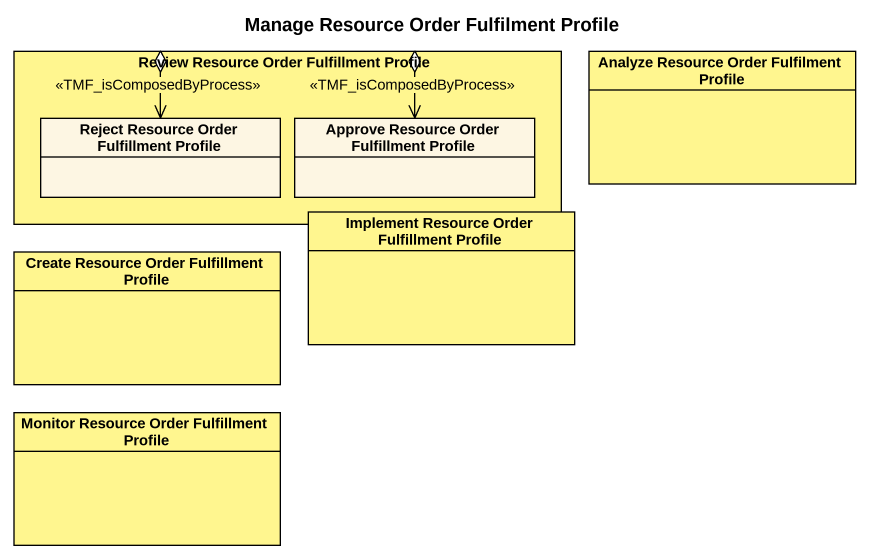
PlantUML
@startuml
title Manage Resource Order Fulfilment Profile
hide circle
hide empty members
rectangle "Review Resource Order Fulfillment Profile" as Review_Resource_Order #FFF68F {
  class "Reject Resource Order Fulfillment Profile" as Reject_Resource_Order
  class "Approve Resource Order Fulfillment Profile" as Approve_Resource_Order
}
class "Analyze Resource Order Fulfilment Profile" as Analyze_Resource_Order #FFF68F
class "Implement Resource Order Fulfillment Profile" as Implement_Resource_Order #FFF68F
class "Create Resource Order Fulfillment Profile" as Create_Resource_Order #FFF68F
class "Monitor Resource Order Fulfillment Profile" as Monitor_Resource_Order #FFF68F
Reject_Resource_Order <-right-o Review_Resource_Order : <<TMF_isComposedByProcess>>
Approve_Resource_Order <-left-o Review_Resource_Order : <<TMF_isComposedByProcess>>
@enduml
